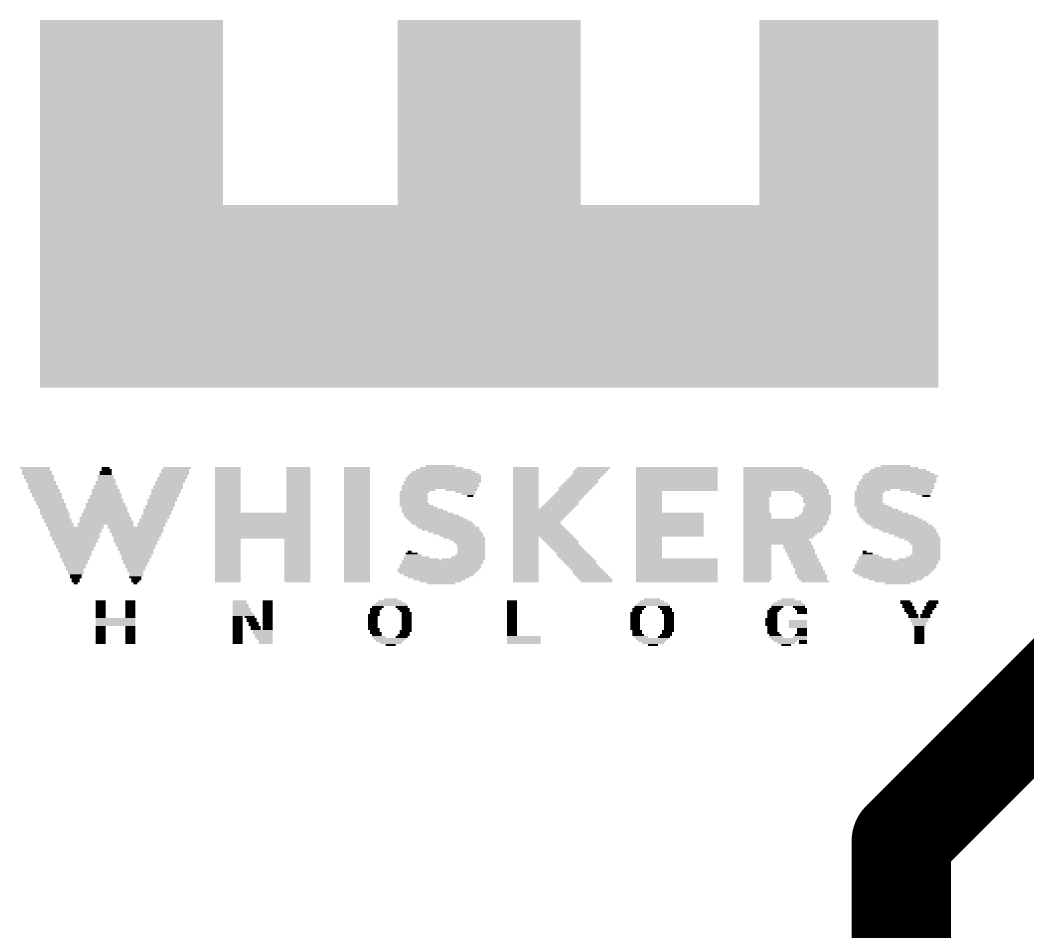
# Model space of a CAD drawing. Extents: x -0.1 to 50.1, y -0.1 to 50.1.
# Drawn here: x 3.15 to 9.59, y 5.92 to 11.75 of the extents above; entities that cross this region are included whole.
import ezdxf

# ---------------------------------------------------------------- set-up
doc = ezdxf.new("R2010")
doc.units = 0
doc.layers.add('1', color=22, linetype='CONTINUOUS')
doc.layers.add('21', color=253, linetype='CONTINUOUS')

# ---------------------------------------------------------------- blocks, each defined once
blk = doc.blocks.new('RECT')
blk.add_solid([(-0.5, -0.5), (0.5, -0.5), (-0.5, 0.5), (0.5, 0.5)])

msp = doc.modelspace()

# ---------------------------------------------------------------- linework, layer by layer
at = {"layer": '1', "const_width": 0.635}
for points in [[(10.2376, 7.958), (8.7796, 6.5)], [(8.7796, 6.5), (8.7796, 4.6)]]:
    msp.add_lwpolyline(points, dxfattribs=at)
at = {"layer": '1', "const_width": 0.3175}
for points in [[(8.6673, 6.6123, 1), (8.8919, 6.3877)], [(8.9383, 6.5, 1), (8.6209, 6.5)]]:
    msp.add_lwpolyline(points, format="xyb", dxfattribs=at)

# ---------------------------------------------------------------- block references
at = {"layer": '21', "yscale": 0.0127}
for p, xscale in [((3.8592, 11.7418), 1.1684), ((3.8592, 11.7291), 1.1684), ((3.8592, 11.7164), 1.1684), ((6.1452, 11.7418), 1.1684), ((6.1452, 11.7291), 1.1684), ((6.1452, 11.7164), 1.1684), ((8.4439, 11.7418), 1.143), ((8.4439, 11.7291), 1.143), ((8.4439, 11.7164), 1.143), ((3.8592, 11.7037), 1.1684), ((3.8592, 11.691), 1.1684), ((3.8592, 11.6783), 1.1684), ((3.8592, 11.6656), 1.1684), ((3.8592, 11.6529), 1.1684), ((6.1452, 11.7037), 1.1684), ((6.1452, 11.691), 1.1684), ((6.1452, 11.6783), 1.1684), ((6.1452, 11.6656), 1.1684), ((6.1452, 11.6529), 1.1684), ((8.4439, 11.7037), 1.143), ((8.4439, 11.691), 1.143), ((8.4439, 11.6783), 1.143), ((8.4439, 11.6656), 1.143), ((8.4439, 11.6529), 1.143), ((3.8592, 11.6402), 1.1684), ((3.8592, 11.6275), 1.1684), ((3.8592, 11.6148), 1.1684), ((3.8592, 11.6021), 1.1684), ((3.8592, 11.5894), 1.1684), ((6.1452, 11.6402), 1.1684), ((6.1452, 11.6275), 1.1684), ((6.1452, 11.6148), 1.1684), ((6.1452, 11.6021), 1.1684), ((6.1452, 11.5894), 1.1684), ((8.4439, 11.6402), 1.143), ((8.4439, 11.6275), 1.143), ((8.4439, 11.6148), 1.143), ((8.4439, 11.6021), 1.143), ((8.4439, 11.5894), 1.143), ((3.8592, 11.5767), 1.1684), ((3.8592, 11.564), 1.1684), ((3.8592, 11.5513), 1.1684), ((3.8592, 11.5386), 1.1684), ((3.8592, 11.5259), 1.1684), ((6.1452, 11.5767), 1.1684), ((6.1452, 11.564), 1.1684), ((6.1452, 11.5513), 1.1684), ((6.1452, 11.5386), 1.1684), ((6.1452, 11.5259), 1.1684), ((8.4439, 11.5767), 1.143), ((8.4439, 11.564), 1.143), ((8.4439, 11.5513), 1.143), ((8.4439, 11.5386), 1.143), ((8.4439, 11.5259), 1.143), ((3.8592, 11.5132), 1.1684), ((3.8592, 11.5005), 1.1684), ((3.8592, 11.4878), 1.1684), ((3.8592, 11.4751), 1.1684), ((3.8592, 11.4624), 1.1684), ((6.1452, 11.5132), 1.1684), ((6.1452, 11.5005), 1.1684), ((6.1452, 11.4878), 1.1684), ((6.1452, 11.4751), 1.1684), ((6.1452, 11.4624), 1.1684), ((8.4439, 11.5132), 1.143), ((8.4439, 11.5005), 1.143), ((8.4439, 11.4878), 1.143), ((8.4439, 11.4751), 1.143), ((8.4439, 11.4624), 1.143), ((3.8592, 11.4497), 1.1684), ((3.8592, 11.437), 1.1684), ((3.8592, 11.4243), 1.1684), ((3.8592, 11.4116), 1.1684), ((3.8592, 11.3989), 1.1684), ((6.1452, 11.4497), 1.1684), ((6.1452, 11.437), 1.1684), ((6.1452, 11.4243), 1.1684), ((6.1452, 11.4116), 1.1684), ((6.1452, 11.3989), 1.1684), ((8.4439, 11.4497), 1.143), ((8.4439, 11.437), 1.143), ((8.4439, 11.4243), 1.143), ((8.4439, 11.4116), 1.143), ((8.4439, 11.3989), 1.143), ((3.8592, 11.3862), 1.1684), ((3.8592, 11.3735), 1.1684), ((3.8592, 11.3608), 1.1684), ((3.8592, 11.3481), 1.1684), ((3.8592, 11.3354), 1.1684), ((6.1452, 11.3862), 1.1684), ((6.1452, 11.3735), 1.1684), ((6.1452, 11.3608), 1.1684), ((6.1452, 11.3481), 1.1684), ((6.1452, 11.3354), 1.1684), ((8.4439, 11.3862), 1.143), ((8.4439, 11.3735), 1.143), ((8.4439, 11.3608), 1.143), ((8.4439, 11.3481), 1.143), ((8.4439, 11.3354), 1.143), ((3.8592, 11.3227), 1.1684), ((3.8592, 11.31), 1.1684), ((3.8592, 11.2973), 1.1684), ((3.8592, 11.2846), 1.1684), ((3.8592, 11.2719), 1.1684), ((6.1452, 11.3227), 1.1684), ((6.1452, 11.31), 1.1684), ((6.1452, 11.2973), 1.1684), ((6.1452, 11.2846), 1.1684), ((6.1452, 11.2719), 1.1684), ((8.4439, 11.3227), 1.143), ((8.4439, 11.31), 1.143), ((8.4439, 11.2973), 1.143), ((8.4439, 11.2846), 1.143), ((8.4439, 11.2719), 1.143), ((3.8592, 11.2592), 1.1684), ((3.8592, 11.2465), 1.1684), ((3.8592, 11.2338), 1.1684), ((3.8592, 11.2211), 1.1684), ((3.8592, 11.2084), 1.1684), ((6.1452, 11.2592), 1.1684), ((6.1452, 11.2465), 1.1684), ((6.1452, 11.2338), 1.1684), ((6.1452, 11.2211), 1.1684), ((6.1452, 11.2084), 1.1684), ((8.4439, 11.2592), 1.143), ((8.4439, 11.2465), 1.143), ((8.4439, 11.2338), 1.143), ((8.4439, 11.2211), 1.143), ((8.4439, 11.2084), 1.143), ((3.8592, 11.1957), 1.1684), ((3.8592, 11.183), 1.1684), ((3.8592, 11.1703), 1.1684), ((3.8592, 11.1576), 1.1684), ((3.8592, 11.1449), 1.1684), ((6.1452, 11.1957), 1.1684), ((6.1452, 11.183), 1.1684), ((6.1452, 11.1703), 1.1684), ((6.1452, 11.1576), 1.1684), ((6.1452, 11.1449), 1.1684), ((8.4439, 11.1957), 1.143), ((8.4439, 11.183), 1.143), ((8.4439, 11.1703), 1.143), ((8.4439, 11.1576), 1.143), ((8.4439, 11.1449), 1.143), ((3.8592, 11.1322), 1.1684), ((3.8592, 11.1195), 1.1684), ((3.8592, 11.1068), 1.1684), ((3.8592, 11.0941), 1.1684), ((3.8592, 11.0814), 1.1684), ((6.1452, 11.1322), 1.1684), ((6.1452, 11.1195), 1.1684), ((6.1452, 11.1068), 1.1684), ((6.1452, 11.0941), 1.1684), ((6.1452, 11.0814), 1.1684), ((8.4439, 11.1322), 1.143), ((8.4439, 11.1195), 1.143), ((8.4439, 11.1068), 1.143), ((8.4439, 11.0941), 1.143), ((8.4439, 11.0814), 1.143), ((3.8592, 11.0687), 1.1684), ((3.8592, 11.056), 1.1684), ((3.8592, 11.0433), 1.1684), ((3.8592, 11.0306), 1.1684), ((3.8592, 11.0179), 1.1684), ((6.1452, 11.0687), 1.1684), ((6.1452, 11.056), 1.1684), ((6.1452, 11.0433), 1.1684), ((6.1452, 11.0306), 1.1684), ((6.1452, 11.0179), 1.1684), ((8.4439, 11.0687), 1.143), ((8.4439, 11.056), 1.143), ((8.4439, 11.0433), 1.143), ((8.4439, 11.0306), 1.143), ((8.4439, 11.0179), 1.143), ((3.8592, 11.0052), 1.1684), ((3.8592, 10.9925), 1.1684), ((3.8592, 10.9798), 1.1684), ((3.8592, 10.9671), 1.1684), ((3.8592, 10.9544), 1.1684), ((6.1452, 11.0052), 1.1684), ((6.1452, 10.9925), 1.1684), ((6.1452, 10.9798), 1.1684), ((6.1452, 10.9671), 1.1684), ((6.1452, 10.9544), 1.1684), ((8.4439, 11.0052), 1.143), ((8.4439, 10.9925), 1.143), ((8.4439, 10.9798), 1.143), ((8.4439, 10.9671), 1.143), ((8.4439, 10.9544), 1.143), ((3.8592, 10.9417), 1.1684), ((3.8592, 10.929), 1.1684), ((3.8592, 10.9163), 1.1684), ((3.8592, 10.9036), 1.1684), ((3.8592, 10.8909), 1.1684), ((3.8592, 10.8782), 1.1684), ((6.1452, 10.9417), 1.1684), ((6.1452, 10.929), 1.1684), ((6.1452, 10.9163), 1.1684), ((6.1452, 10.9036), 1.1684), ((6.1452, 10.8909), 1.1684), ((6.1452, 10.8782), 1.1684), ((8.4439, 10.9417), 1.143), ((8.4439, 10.929), 1.143), ((8.4439, 10.9163), 1.143), ((8.4439, 10.9036), 1.143), ((8.4439, 10.8909), 1.143), ((8.4439, 10.8782), 1.143), ((3.8592, 10.8655), 1.1684), ((3.8592, 10.8528), 1.1684), ((3.8592, 10.8401), 1.1684), ((3.8592, 10.8274), 1.1684), ((3.8592, 10.8147), 1.1684), ((6.1452, 10.8655), 1.1684), ((6.1452, 10.8528), 1.1684), ((6.1452, 10.8401), 1.1684), ((6.1452, 10.8274), 1.1684), ((6.1452, 10.8147), 1.1684), ((8.4439, 10.8655), 1.143), ((8.4439, 10.8528), 1.143), ((8.4439, 10.8401), 1.143), ((8.4439, 10.8274), 1.143), ((8.4439, 10.8147), 1.143), ((3.8592, 10.802), 1.1684), ((3.8592, 10.7893), 1.1684), ((3.8592, 10.7766), 1.1684), ((3.8592, 10.7639), 1.1684), ((3.8592, 10.7512), 1.1684), ((6.1452, 10.802), 1.1684), ((6.1452, 10.7893), 1.1684), ((6.1452, 10.7766), 1.1684), ((6.1452, 10.7639), 1.1684), ((6.1452, 10.7512), 1.1684), ((8.4439, 10.802), 1.143), ((8.4439, 10.7893), 1.143), ((8.4439, 10.7766), 1.143), ((8.4439, 10.7639), 1.143), ((8.4439, 10.7512), 1.143), ((3.8592, 10.7385), 1.1684), ((3.8592, 10.7258), 1.1684), ((3.8592, 10.7131), 1.1684), ((3.8592, 10.7004), 1.1684), ((3.8592, 10.6877), 1.1684), ((6.1452, 10.7385), 1.1684), ((6.1452, 10.7258), 1.1684), ((6.1452, 10.7131), 1.1684), ((6.1452, 10.7004), 1.1684), ((6.1452, 10.6877), 1.1684), ((8.4439, 10.7385), 1.143), ((8.4439, 10.7258), 1.143), ((8.4439, 10.7131), 1.143), ((8.4439, 10.7004), 1.143), ((8.4439, 10.6877), 1.143), ((3.8592, 10.675), 1.1684), ((3.8592, 10.6623), 1.1684), ((3.8592, 10.6496), 1.1684), ((3.8592, 10.6369), 1.1684), ((3.8592, 10.6242), 1.1684), ((6.1452, 10.675), 1.1684), ((6.1452, 10.6623), 1.1684), ((6.1452, 10.6496), 1.1684), ((6.1452, 10.6369), 1.1684), ((6.1452, 10.6242), 1.1684), ((8.4439, 10.675), 1.143), ((8.4439, 10.6623), 1.143), ((8.4439, 10.6496), 1.143), ((8.4439, 10.6369), 1.143), ((8.4439, 10.6242), 1.143), ((3.8592, 10.6115), 1.1684), ((3.8592, 10.5988), 1.1684), ((3.8592, 10.5861), 1.1684), ((3.8592, 10.5734), 1.1684), ((6.1452, 10.5607), 5.7404), ((6.1452, 10.6115), 1.1684), ((6.1452, 10.5988), 1.1684), ((6.1452, 10.5861), 1.1684), ((6.1452, 10.5734), 1.1684), ((8.4439, 10.6115), 1.143), ((8.4439, 10.5988), 1.143), ((8.4439, 10.5861), 1.143), ((8.4439, 10.5734), 1.143), ((6.1452, 10.548), 5.7404), ((6.1452, 10.5353), 5.7404), ((6.1452, 10.5226), 5.7404), ((6.1452, 10.5099), 5.7404), ((6.1452, 10.4972), 5.7404), ((6.1452, 10.4845), 5.7404), ((6.1452, 10.4718), 5.7404), ((6.1452, 10.4591), 5.7404), ((6.1452, 10.4464), 5.7404), ((6.1452, 10.4337), 5.7404), ((6.1452, 10.421), 5.7404), ((6.1452, 10.4083), 5.7404), ((6.1452, 10.3956), 5.7404), ((6.1452, 10.3829), 5.7404), ((6.1452, 10.3702), 5.7404), ((6.1452, 10.3575), 5.7404), ((6.1452, 10.3448), 5.7404), ((6.1452, 10.3321), 5.7404), ((6.1452, 10.3194), 5.7404), ((6.1452, 10.3067), 5.7404), ((6.1452, 10.294), 5.7404), ((6.1452, 10.2813), 5.7404), ((6.1452, 10.2686), 5.7404), ((6.1452, 10.2559), 5.7404), ((6.1452, 10.2432), 5.7404), ((6.1452, 10.2305), 5.7404), ((6.1452, 10.2178), 5.7404), ((6.1452, 10.2051), 5.7404), ((6.1452, 10.1924), 5.7404), ((6.1452, 10.1797), 5.7404), ((6.1452, 10.167), 5.7404), ((6.1452, 10.1543), 5.7404), ((6.1452, 10.1416), 5.7404), ((6.1452, 10.1289), 5.7404), ((6.1452, 10.1162), 5.7404), ((6.1452, 10.1035), 5.7404), ((6.1452, 10.0908), 5.7404), ((6.1452, 10.0781), 5.7404), ((6.1452, 10.0654), 5.7404), ((6.1452, 10.0527), 5.7404), ((6.1452, 10.04), 5.7404), ((6.1452, 10.0273), 5.7404), ((6.1452, 10.0146), 5.7404), ((6.1452, 10.0019), 5.7404), ((6.1452, 9.9892), 5.7404), ((6.1452, 9.9765), 5.7404), ((6.1452, 9.9638), 5.7404), ((6.1452, 9.9511), 5.7404), ((6.1452, 9.9384), 5.7404), ((6.1452, 9.9257), 5.7404), ((6.1452, 9.913), 5.7404), ((6.1452, 9.9003), 5.7404), ((6.1452, 9.8876), 5.7404), ((6.1452, 9.8749), 5.7404), ((6.1452, 9.8622), 5.7404), ((6.1452, 9.8495), 5.7404), ((6.1452, 9.8368), 5.7404), ((6.1452, 9.8241), 5.7404), ((6.1452, 9.8114), 5.7404), ((6.1452, 9.7987), 5.7404), ((6.1452, 9.786), 5.7404), ((6.1452, 9.7733), 5.7404), ((6.1452, 9.7606), 5.7404), ((6.1452, 9.7479), 5.7404), ((6.1452, 9.7352), 5.7404), ((6.1452, 9.7225), 5.7404), ((6.1452, 9.7098), 5.7404), ((6.1452, 9.6971), 5.7404), ((6.1452, 9.6844), 5.7404), ((6.1452, 9.6717), 5.7404), ((6.1452, 9.659), 5.7404), ((6.1452, 9.6463), 5.7404), ((6.1452, 9.6336), 5.7404), ((6.1452, 9.6209), 5.7404), ((6.1452, 9.6082), 5.7404), ((6.1452, 9.5955), 5.7404), ((6.1452, 9.5828), 5.7404), ((6.1452, 9.5701), 5.7404), ((6.1452, 9.5574), 5.7404), ((6.1452, 9.5447), 5.7404), ((6.1452, 9.532), 5.7404), ((6.1452, 9.5193), 5.7404), ((6.1452, 9.5066), 5.7404), ((6.1452, 9.4939), 5.7404), ((6.1452, 9.4812), 5.7404), ((6.1452, 9.4685), 5.7404), ((6.1452, 9.4558), 5.7404), ((6.1452, 9.4431), 5.7404), ((6.1452, 9.4304), 5.7404), ((6.1452, 9.4177), 5.7404), ((6.1452, 9.405), 5.7404), ((3.2432, 8.8843), 0.1905), ((3.6941, 8.8843), 0.0508), ((4.1513, 8.8843), 0.1778), ((4.4751, 8.8843), 0.1651), ((4.926, 8.8843), 0.1524), ((5.3006, 8.8843), 0.1651), ((5.8403, 8.8843), 0.2794), ((5.834, 8.897), 0.1905), ((6.3801, 8.8843), 0.1651), ((6.8119, 8.8843), 0.2159), ((7.3453, 8.8843), 0.5207), ((7.9613, 8.8843), 0.381), ((8.7486, 8.8843), 0.2794), ((8.7423, 8.897), 0.1905), ((3.2559, 8.8589), 0.1905), ((3.2559, 8.8462), 0.1905), ((3.2496, 8.8716), 0.1778), ((3.2686, 8.8335), 0.1905), ((3.2686, 8.8208), 0.1905), ((3.6941, 8.8335), 0.1016), ((3.6941, 8.8208), 0.1016), ((3.6941, 8.8589), 0.0762), ((3.6941, 8.8462), 0.0762), ((3.7004, 8.8716), 0.0635), ((4.1195, 8.8208), 0.1905), ((4.1258, 8.8335), 0.1778), ((4.1322, 8.8462), 0.1905), ((4.1386, 8.8716), 0.1778), ((4.1386, 8.8589), 0.1778), ((4.4751, 8.8716), 0.1651), ((4.4751, 8.8589), 0.1651), ((4.4751, 8.8462), 0.1651), ((4.4751, 8.8335), 0.1651), ((4.4751, 8.8208), 0.1651), ((4.926, 8.8716), 0.1524), ((4.926, 8.8589), 0.1524), ((4.926, 8.8462), 0.1524), ((4.926, 8.8335), 0.1524), ((4.926, 8.8208), 0.1524), ((5.3006, 8.8716), 0.1651), ((5.3006, 8.8589), 0.1651), ((5.3006, 8.8462), 0.1651), ((5.3006, 8.8335), 0.1651), ((5.3006, 8.8208), 0.1651), ((5.8531, 8.8208), 0.4826), ((5.8594, 8.8335), 0.4699), ((5.8594, 8.8462), 0.4445), ((5.8531, 8.8589), 0.4064), ((5.8531, 8.8716), 0.3556), ((6.3801, 8.8716), 0.1651), ((6.3801, 8.8589), 0.1651), ((6.3801, 8.8462), 0.1651), ((6.3801, 8.8335), 0.1651), ((6.3801, 8.8208), 0.1651), ((6.7548, 8.8208), 0.2032), ((6.7675, 8.8335), 0.2032), ((6.7801, 8.8462), 0.2032), ((6.7865, 8.8589), 0.2159), ((6.7992, 8.8716), 0.2159), ((7.3453, 8.8716), 0.5207), ((7.3453, 8.8589), 0.5207), ((7.3453, 8.8462), 0.5207), ((7.3453, 8.8335), 0.5207), ((7.3453, 8.8208), 0.5207), ((7.9803, 8.8716), 0.4191), ((8.0184, 8.8208), 0.4953), ((7.993, 8.8589), 0.4445), ((7.9994, 8.8462), 0.4572), ((8.0121, 8.8335), 0.4826), ((8.7741, 8.8335), 0.4826), ((8.7677, 8.8208), 0.4699), ((8.7677, 8.8462), 0.4445), ((8.7677, 8.8589), 0.3937), ((8.7614, 8.8716), 0.3556), ((3.2813, 8.7954), 0.1905), ((3.275, 8.8081), 0.1778), ((3.294, 8.77), 0.1905), ((3.294, 8.7573), 0.1905), ((3.2877, 8.7827), 0.1778), ((3.6941, 8.77), 0.1524), ((3.6941, 8.7573), 0.1524), ((3.6941, 8.7954), 0.127), ((3.6941, 8.7827), 0.127), ((3.7004, 8.8081), 0.1143), ((4.0941, 8.77), 0.1905), ((4.0941, 8.7573), 0.1905), ((4.1068, 8.7954), 0.1905), ((4.1005, 8.7827), 0.1778), ((4.1132, 8.8081), 0.1778), ((4.4751, 8.8081), 0.1651), ((4.4751, 8.7954), 0.1651), ((4.4751, 8.7827), 0.1651), ((4.4751, 8.77), 0.1651), ((4.4751, 8.7573), 0.1651), ((4.926, 8.8081), 0.1524), ((4.926, 8.7954), 0.1524), ((4.926, 8.7827), 0.1524), ((4.926, 8.77), 0.1524), ((4.926, 8.7573), 0.1524), ((5.3006, 8.8081), 0.1651), ((5.3006, 8.7954), 0.1651), ((5.3006, 8.7827), 0.1651), ((5.3006, 8.77), 0.1651), ((5.3006, 8.7573), 0.1651), ((5.834, 8.77), 0.4953), ((5.8277, 8.7573), 0.4826), ((5.8403, 8.7827), 0.4826), ((5.8467, 8.7954), 0.4953), ((5.8531, 8.8081), 0.4826), ((6.3801, 8.8081), 0.1651), ((6.3801, 8.7954), 0.1651), ((6.3801, 8.7827), 0.1651), ((6.3801, 8.77), 0.1651), ((6.3801, 8.7573), 0.1651), ((6.6976, 8.7573), 0.2159), ((6.7103, 8.77), 0.2159), ((6.723, 8.7827), 0.2159), ((6.7357, 8.7954), 0.2159), ((6.7421, 8.8081), 0.2032), ((7.3453, 8.8081), 0.5207), ((7.3453, 8.7954), 0.5207), ((7.3453, 8.7827), 0.5207), ((7.3453, 8.77), 0.5207), ((7.3453, 8.7573), 0.5207), ((8.0374, 8.77), 0.5334), ((8.0374, 8.7573), 0.5334), ((8.0248, 8.8081), 0.508), ((8.0248, 8.7954), 0.508), ((8.0311, 8.7827), 0.5207), ((8.7423, 8.77), 0.4953), ((8.7423, 8.7573), 0.4953), ((8.7486, 8.7827), 0.4826), ((8.755, 8.7954), 0.4953), ((8.7614, 8.8081), 0.4826), ((3.3067, 8.7446), 0.1905), ((3.3067, 8.7319), 0.1905), ((3.3194, 8.7192), 0.1905), ((3.3194, 8.7065), 0.1905), ((3.3258, 8.6938), 0.1778), ((3.6941, 8.7065), 0.2032), ((3.6941, 8.6938), 0.2032), ((3.6941, 8.7446), 0.1778), ((3.6941, 8.7319), 0.1778), ((3.7004, 8.7192), 0.1905), ((4.0687, 8.7065), 0.1905), ((4.0624, 8.6938), 0.1778), ((4.0814, 8.7446), 0.1905), ((4.0814, 8.7319), 0.1905), ((4.0751, 8.7192), 0.1778), ((4.4751, 8.7446), 0.1651), ((4.4751, 8.7319), 0.1651), ((4.4751, 8.7192), 0.1651), ((4.4751, 8.7065), 0.1651), ((4.4751, 8.6938), 0.1651), ((4.926, 8.7446), 0.1524), ((4.926, 8.7319), 0.1524), ((4.926, 8.7192), 0.1524), ((4.926, 8.7065), 0.1524), ((4.926, 8.6938), 0.1524), ((5.3006, 8.7446), 0.1651), ((5.3006, 8.7319), 0.1651), ((5.3006, 8.7192), 0.1651), ((5.3006, 8.7065), 0.1651), ((5.3006, 8.6938), 0.1651), ((5.6689, 8.7319), 0.1905), ((5.6626, 8.7192), 0.1778), ((5.6626, 8.7065), 0.1778), ((5.6626, 8.6938), 0.1778), ((5.6943, 8.7446), 0.2159), ((5.9674, 8.7446), 0.2032), ((5.9928, 8.7319), 0.127), ((6.0118, 8.7192), 0.0889), ((6.0245, 8.7065), 0.0381), ((6.3801, 8.7446), 0.1651), ((6.3801, 8.7319), 0.1651), ((6.3801, 8.7192), 0.1651), ((6.3801, 8.7065), 0.1651), ((6.3801, 8.6938), 0.1651), ((6.6405, 8.6938), 0.2032), ((6.6532, 8.7065), 0.2032), ((6.6659, 8.7192), 0.2032), ((6.6786, 8.7319), 0.2032), ((6.6913, 8.7446), 0.2032), ((7.3453, 8.7446), 0.5207), ((7.1675, 8.7319), 0.1651), ((7.1675, 8.7192), 0.1651), ((7.1675, 8.7065), 0.1651), ((7.1675, 8.6938), 0.1651), ((8.0438, 8.7446), 0.5461), ((7.8533, 8.6938), 0.1651), ((7.8597, 8.7319), 0.1778), ((7.8597, 8.7192), 0.1778), ((7.8597, 8.7065), 0.1778), ((8.2089, 8.7319), 0.2159), ((8.2216, 8.7192), 0.1905), ((8.2343, 8.7065), 0.1905), ((8.2407, 8.6938), 0.1778), ((8.5772, 8.7319), 0.1905), ((8.5709, 8.7192), 0.1778), ((8.5709, 8.7065), 0.1778), ((8.5709, 8.6938), 0.1778), ((8.6026, 8.7446), 0.2159), ((8.8757, 8.7446), 0.2032), ((8.9074, 8.7319), 0.1397), ((8.9201, 8.7192), 0.0889), ((8.9391, 8.7065), 0.0508), ((3.3321, 8.6811), 0.1905), ((3.3385, 8.6684), 0.1778), ((3.3448, 8.6557), 0.1905), ((3.3512, 8.643), 0.1778), ((3.3512, 8.6303), 0.1778), ((3.6941, 8.6557), 0.254), ((3.6941, 8.643), 0.254), ((3.7004, 8.6303), 0.2667), ((3.6941, 8.6811), 0.2286), ((3.6941, 8.6684), 0.2286), ((4.0433, 8.643), 0.1905), ((4.037, 8.6303), 0.1778), ((4.056, 8.6811), 0.1905), ((4.0497, 8.6684), 0.1778), ((4.0497, 8.6557), 0.1778), ((4.4751, 8.6811), 0.1651), ((4.4751, 8.6684), 0.1651), ((4.4751, 8.6557), 0.1651), ((4.4751, 8.643), 0.1651), ((4.4751, 8.6303), 0.1651), ((4.926, 8.6811), 0.1524), ((4.926, 8.6684), 0.1524), ((4.926, 8.6557), 0.1524), ((4.926, 8.643), 0.1524), ((4.926, 8.6303), 0.1524), ((5.3006, 8.6811), 0.1651), ((5.3006, 8.6684), 0.1651), ((5.3006, 8.6557), 0.1651), ((5.3006, 8.643), 0.1651), ((5.3006, 8.6303), 0.1651), ((5.6689, 8.6557), 0.1905), ((5.6626, 8.6811), 0.1778), ((5.6626, 8.6684), 0.1778), ((5.6816, 8.643), 0.2159), ((5.7007, 8.6303), 0.2286), ((6.3801, 8.6811), 0.1651), ((6.3801, 8.6684), 0.1651), ((6.3801, 8.6557), 0.1651), ((6.3801, 8.643), 0.1651), ((6.3801, 8.6303), 0.1651), ((6.5833, 8.6303), 0.2159), ((6.596, 8.643), 0.2159), ((6.6087, 8.6557), 0.2159), ((6.6151, 8.6684), 0.2032), ((6.6278, 8.6811), 0.2032), ((7.1675, 8.6811), 0.1651), ((7.1675, 8.6684), 0.1651), ((7.1675, 8.6557), 0.1651), ((7.1675, 8.643), 0.1651), ((7.1675, 8.6303), 0.1651), ((7.8533, 8.6811), 0.1651), ((7.8533, 8.6684), 0.1651), ((7.8533, 8.6557), 0.1651), ((7.8533, 8.643), 0.1651), ((7.8533, 8.6303), 0.1651), ((8.2407, 8.6811), 0.1778), ((8.2407, 8.6684), 0.1778), ((8.2407, 8.6303), 0.1778), ((8.247, 8.6557), 0.1651), ((8.247, 8.643), 0.1651), ((8.5772, 8.6557), 0.1905), ((8.5899, 8.643), 0.2159), ((8.5709, 8.6811), 0.1778), ((8.5709, 8.6684), 0.1778), ((8.609, 8.6303), 0.2286), ((3.3639, 8.6176), 0.1778), ((3.3639, 8.6049), 0.1778), ((3.3702, 8.5922), 0.1905), ((3.3765, 8.5795), 0.1778), ((3.3765, 8.5668), 0.1778), ((3.6941, 8.5668), 0.3302), ((3.6941, 8.5922), 0.3048), ((3.6941, 8.5795), 0.3048), ((3.6941, 8.6176), 0.2794), ((3.6941, 8.6049), 0.2794), ((4.0116, 8.5795), 0.1778), ((4.0116, 8.5668), 0.1778), ((4.0306, 8.6176), 0.1905), ((4.0243, 8.6049), 0.1778), ((4.0243, 8.5922), 0.1778), ((4.4751, 8.6176), 0.1651), ((4.4751, 8.6049), 0.1651), ((4.6974, 8.5922), 0.6096), ((4.6974, 8.5795), 0.6096), ((4.6974, 8.5668), 0.6096), ((4.926, 8.6176), 0.1524), ((4.926, 8.6049), 0.1524), ((5.3006, 8.6176), 0.1651), ((5.3006, 8.6049), 0.1651), ((5.3006, 8.5922), 0.1651), ((5.3006, 8.5795), 0.1651), ((5.3006, 8.5668), 0.1651), ((5.7197, 8.6176), 0.2667), ((5.7324, 8.6049), 0.2921), ((5.7578, 8.5922), 0.3175), ((5.7769, 8.5795), 0.3556), ((5.7959, 8.5668), 0.3683), ((6.4881, 8.6176), 0.381), ((6.4817, 8.6049), 0.3683), ((6.4754, 8.5922), 0.3556), ((6.469, 8.5795), 0.3429), ((6.4627, 8.5668), 0.3302), ((7.1675, 8.6176), 0.1651), ((7.1675, 8.6049), 0.1651), ((7.3009, 8.5922), 0.4318), ((7.3009, 8.5795), 0.4318), ((7.3009, 8.5668), 0.4318), ((7.8533, 8.6176), 0.1651), ((7.8533, 8.6049), 0.1651), ((7.8597, 8.5922), 0.1778), ((7.8597, 8.5795), 0.1778), ((7.8597, 8.5668), 0.1778), ((8.2089, 8.5668), 0.2159), ((8.2216, 8.5795), 0.1905), ((8.2343, 8.5922), 0.1905), ((8.2407, 8.6176), 0.1778), ((8.2407, 8.6049), 0.1778), ((8.628, 8.6176), 0.2667), ((8.6407, 8.6049), 0.2921), ((8.6661, 8.5922), 0.3175), ((8.6852, 8.5795), 0.3556), ((8.7042, 8.5668), 0.3683), ((3.3893, 8.5541), 0.1778), ((3.3893, 8.5414), 0.1778), ((3.402, 8.5287), 0.1778), ((3.402, 8.516), 0.1778), ((3.5036, 8.5033), 0.3556), ((3.6941, 8.5287), 0.3556), ((3.5988, 8.516), 0.1651), ((3.6941, 8.5541), 0.3302), ((3.7004, 8.5414), 0.3429), ((3.7893, 8.516), 0.1651), ((3.8846, 8.5033), 0.3556), ((3.9862, 8.5287), 0.1778), ((3.9862, 8.516), 0.1778), ((3.9989, 8.5541), 0.1778), ((3.9989, 8.5414), 0.1778), ((4.6974, 8.5541), 0.6096), ((4.6974, 8.5414), 0.6096), ((4.6974, 8.5287), 0.6096), ((4.6974, 8.516), 0.6096), ((4.6974, 8.5033), 0.6096), ((5.3006, 8.5541), 0.1651), ((5.3006, 8.5414), 0.1651), ((5.3006, 8.5287), 0.1651), ((5.3006, 8.516), 0.1651), ((5.3006, 8.5033), 0.1651), ((5.815, 8.5541), 0.381), ((5.834, 8.5414), 0.3937), ((5.8467, 8.5287), 0.3937), ((5.8658, 8.516), 0.381), ((5.8848, 8.5033), 0.3937), ((6.4563, 8.5541), 0.3175), ((6.4563, 8.516), 0.3175), ((6.45, 8.5414), 0.3048), ((6.45, 8.5287), 0.3048), ((6.4627, 8.5033), 0.3302), ((7.3009, 8.5541), 0.4318), ((7.3009, 8.5414), 0.4318), ((7.3009, 8.5287), 0.4318), ((7.3009, 8.516), 0.4318), ((7.3009, 8.5033), 0.4318), ((8.0438, 8.5541), 0.5461), ((8.0374, 8.5414), 0.5334), ((8.0374, 8.5287), 0.5334), ((8.0311, 8.516), 0.5207), ((8.0248, 8.5033), 0.508), ((8.7233, 8.5541), 0.381), ((8.7423, 8.5414), 0.3937), ((8.755, 8.5287), 0.3937), ((8.7804, 8.516), 0.3937), ((8.7931, 8.5033), 0.3937), ((3.4972, 8.4906), 0.3429), ((3.4972, 8.4652), 0.3175), ((3.4972, 8.4525), 0.3175), ((3.5036, 8.4779), 0.3302), ((3.5036, 8.4398), 0.3048), ((3.8909, 8.4906), 0.3429), ((3.8909, 8.4779), 0.3429), ((3.8909, 8.4652), 0.3175), ((3.8909, 8.4525), 0.3175), ((3.8909, 8.4398), 0.2921), ((4.6974, 8.4906), 0.6096), ((4.6974, 8.4779), 0.6096), ((4.6974, 8.4652), 0.6096), ((4.6974, 8.4525), 0.6096), ((4.6974, 8.4398), 0.6096), ((5.3006, 8.4906), 0.1651), ((5.3006, 8.4779), 0.1651), ((5.3006, 8.4652), 0.1651), ((5.3006, 8.4525), 0.1651), ((5.3006, 8.4398), 0.1651), ((5.8975, 8.4906), 0.3683), ((5.9229, 8.4779), 0.3429), ((5.9483, 8.4652), 0.3175), ((5.9674, 8.4525), 0.2794), ((5.9864, 8.4398), 0.2667), ((6.3801, 8.4398), 0.1651), ((6.469, 8.4906), 0.3429), ((6.4754, 8.4779), 0.3556), ((6.4817, 8.4652), 0.3683), ((6.4881, 8.4525), 0.381), ((6.5833, 8.4398), 0.2159), ((7.3009, 8.4906), 0.4318), ((7.3009, 8.4779), 0.4318), ((7.3009, 8.4652), 0.4318), ((7.3009, 8.4525), 0.4318), ((7.1675, 8.4398), 0.1651), ((8.0184, 8.4779), 0.4953), ((8.0057, 8.4652), 0.4699), ((8.0248, 8.4906), 0.508), ((7.9994, 8.4525), 0.4572), ((7.993, 8.4398), 0.4445), ((8.8185, 8.4906), 0.3683), ((8.8312, 8.4779), 0.3429), ((8.8566, 8.4652), 0.3175), ((8.8757, 8.4525), 0.2794), ((8.8947, 8.4398), 0.2667), ((3.4972, 8.4271), 0.2921), ((3.4972, 8.4017), 0.2667), ((3.5036, 8.4144), 0.2794), ((3.4972, 8.3763), 0.2413), ((3.5036, 8.389), 0.254), ((3.8909, 8.4271), 0.2921), ((3.8846, 8.4144), 0.2794), ((3.8909, 8.4017), 0.2667), ((3.8846, 8.389), 0.254), ((3.8909, 8.3763), 0.2413), ((4.4751, 8.4271), 0.1651), ((4.4751, 8.4144), 0.1651), ((4.4751, 8.4017), 0.1651), ((4.4751, 8.389), 0.1651), ((4.4751, 8.3763), 0.1651), ((4.9196, 8.4271), 0.1651), ((4.9196, 8.4144), 0.1651), ((4.9196, 8.4017), 0.1651), ((4.9196, 8.389), 0.1651), ((4.9196, 8.3763), 0.1651), ((5.3006, 8.4271), 0.1651), ((5.3006, 8.4144), 0.1651), ((5.3006, 8.4017), 0.1651), ((5.3006, 8.389), 0.1651), ((5.3006, 8.3763), 0.1651), ((6.0055, 8.4271), 0.2286), ((6.0182, 8.4144), 0.2032), ((6.0245, 8.4017), 0.1905), ((6.0309, 8.389), 0.1778), ((6.0309, 8.3763), 0.1778), ((6.3801, 8.4271), 0.1651), ((6.3801, 8.4144), 0.1651), ((6.3801, 8.4017), 0.1651), ((6.3801, 8.389), 0.1651), ((6.3801, 8.3763), 0.1651), ((6.596, 8.4271), 0.2159), ((6.6087, 8.4144), 0.2159), ((6.6151, 8.4017), 0.2032), ((6.6278, 8.389), 0.2032), ((6.6405, 8.3763), 0.2032), ((7.1675, 8.4271), 0.1651), ((7.1675, 8.4144), 0.1651), ((7.1675, 8.4017), 0.1651), ((7.1675, 8.389), 0.1651), ((7.1675, 8.3763), 0.1651), ((7.9803, 8.4271), 0.4191), ((7.9867, 8.4144), 0.4318), ((7.9867, 8.4017), 0.4318), ((7.8597, 8.389), 0.1778), ((7.8597, 8.3763), 0.1778), ((8.12, 8.389), 0.1905), ((8.12, 8.3763), 0.1905), ((8.9138, 8.4271), 0.2286), ((8.9265, 8.4144), 0.2032), ((8.9328, 8.4017), 0.1905), ((8.9391, 8.389), 0.1778), ((8.9391, 8.3763), 0.1778), ((3.4972, 8.3509), 0.2159), ((3.5036, 8.3636), 0.2286), ((3.4972, 8.3128), 0.1905), ((3.5036, 8.3382), 0.2032), ((3.5036, 8.3255), 0.2032), ((3.8846, 8.3636), 0.2286), ((3.8909, 8.3509), 0.2159), ((3.8909, 8.3382), 0.2159), ((3.8909, 8.3255), 0.1905), ((3.8909, 8.3128), 0.1905), ((4.4751, 8.3636), 0.1651), ((4.4751, 8.3509), 0.1651), ((4.4751, 8.3382), 0.1651), ((4.4751, 8.3255), 0.1651), ((4.4751, 8.3128), 0.1651), ((4.9196, 8.3636), 0.1651), ((4.9196, 8.3509), 0.1651), ((4.9196, 8.3382), 0.1651), ((4.9196, 8.3255), 0.1651), ((4.9196, 8.3128), 0.1651), ((5.3006, 8.3636), 0.1651), ((5.3006, 8.3509), 0.1651), ((5.3006, 8.3382), 0.1651), ((5.3006, 8.3255), 0.1651), ((5.3006, 8.3128), 0.1651), ((5.6816, 8.3128), 0.1651), ((5.6499, 8.3382), 0.0762), ((5.6626, 8.3255), 0.1016), ((5.6372, 8.3509), 0.0254), ((6.0118, 8.3128), 0.2159), ((6.0245, 8.3255), 0.1905), ((6.0309, 8.3636), 0.1778), ((6.0309, 8.3509), 0.1778), ((6.0309, 8.3382), 0.1778), ((6.3801, 8.3636), 0.1651), ((6.3801, 8.3509), 0.1651), ((6.3801, 8.3382), 0.1651), ((6.3801, 8.3255), 0.1651), ((6.3801, 8.3128), 0.1651), ((6.6532, 8.3636), 0.2032), ((6.6659, 8.3509), 0.2032), ((6.6786, 8.3382), 0.2032), ((6.6849, 8.3255), 0.2159), ((6.6976, 8.3128), 0.2159), ((7.1675, 8.3636), 0.1651), ((7.1675, 8.3509), 0.1651), ((7.1675, 8.3382), 0.1651), ((7.1675, 8.3255), 0.1651), ((7.1675, 8.3128), 0.1651), ((7.8597, 8.3636), 0.1778), ((7.8597, 8.3509), 0.1778), ((7.8597, 8.3382), 0.1778), ((7.8597, 8.3255), 0.1778), ((7.8597, 8.3128), 0.1778), ((8.1327, 8.3636), 0.1905), ((8.1327, 8.3509), 0.1905), ((8.1391, 8.3382), 0.1778), ((8.1454, 8.3255), 0.1905), ((8.1517, 8.3128), 0.1778), ((8.5836, 8.3128), 0.1524), ((8.5772, 8.3255), 0.1143), ((8.5455, 8.3509), 0.0254), ((8.5645, 8.3382), 0.0635), ((8.9201, 8.3128), 0.2159), ((8.9328, 8.3255), 0.1905), ((8.9391, 8.3636), 0.1778), ((8.9391, 8.3509), 0.1778), ((8.9391, 8.3382), 0.1778), ((3.4972, 8.2874), 0.1651), ((3.5036, 8.3001), 0.1778), ((3.4972, 8.262), 0.1397), ((3.5036, 8.2747), 0.1524), ((3.5036, 8.2493), 0.127), ((3.8846, 8.3001), 0.1778), ((3.8909, 8.2874), 0.1651), ((3.8846, 8.2747), 0.1524), ((3.8909, 8.262), 0.1397), ((3.8846, 8.2493), 0.127), ((4.4751, 8.3001), 0.1651), ((4.4751, 8.2874), 0.1651), ((4.4751, 8.2747), 0.1651), ((4.4751, 8.262), 0.1651), ((4.4751, 8.2493), 0.1651), ((4.9196, 8.3001), 0.1651), ((4.9196, 8.2874), 0.1651), ((4.9196, 8.2747), 0.1651), ((4.9196, 8.262), 0.1651), ((4.9196, 8.2493), 0.1651), ((5.3006, 8.3001), 0.1651), ((5.3006, 8.2874), 0.1651), ((5.3006, 8.2747), 0.1651), ((5.3006, 8.262), 0.1651), ((5.3006, 8.2493), 0.1651), ((5.834, 8.262), 0.5207), ((5.834, 8.2493), 0.5207), ((5.8467, 8.2874), 0.5207), ((5.8467, 8.2747), 0.5207), ((5.7134, 8.3001), 0.2286), ((5.9801, 8.3001), 0.2794), ((6.3801, 8.3001), 0.1651), ((6.3801, 8.2874), 0.1651), ((6.3801, 8.2747), 0.1651), ((6.3801, 8.262), 0.1651), ((6.3801, 8.2493), 0.1651), ((6.7103, 8.3001), 0.2159), ((6.723, 8.2874), 0.2159), ((6.7294, 8.2747), 0.2032), ((6.7421, 8.262), 0.2032), ((6.7548, 8.2493), 0.2032), ((7.3453, 8.3001), 0.5207), ((7.3453, 8.2874), 0.5207), ((7.3453, 8.2747), 0.5207), ((7.3453, 8.262), 0.5207), ((7.3453, 8.2493), 0.5207), ((7.8597, 8.3001), 0.1778), ((7.8597, 8.2874), 0.1778), ((7.8597, 8.2747), 0.1778), ((7.8597, 8.262), 0.1778), ((7.8597, 8.2493), 0.1778), ((8.1581, 8.3001), 0.1905), ((8.1708, 8.2747), 0.1905), ((8.1645, 8.2874), 0.1778), ((8.1772, 8.262), 0.1778), ((8.1835, 8.2493), 0.1905), ((8.7423, 8.262), 0.5207), ((8.7423, 8.2493), 0.5207), ((8.755, 8.2874), 0.5207), ((8.755, 8.2747), 0.5207), ((8.6153, 8.3001), 0.2159), ((8.8947, 8.3001), 0.2667), ((3.4972, 8.2366), 0.1143), ((3.5036, 8.2239), 0.1016), ((3.5036, 8.2112), 0.1016), ((3.5036, 8.1985), 0.0762), ((3.5036, 8.1858), 0.0762), ((3.5036, 8.1731), 0.0508), ((3.8909, 8.2366), 0.1143), ((3.8846, 8.2239), 0.1016), ((3.8909, 8.2112), 0.0889), ((3.8909, 8.1985), 0.0889), ((3.8846, 8.1858), 0.0762), ((3.8909, 8.1731), 0.0635), ((4.4751, 8.2366), 0.1651), ((4.4751, 8.2239), 0.1651), ((4.4751, 8.2112), 0.1651), ((4.4751, 8.1985), 0.1651), ((4.4751, 8.1858), 0.1651), ((4.4751, 8.1731), 0.1651), ((4.9196, 8.2366), 0.1651), ((4.9196, 8.2239), 0.1651), ((4.9196, 8.2112), 0.1651), ((4.9196, 8.1985), 0.1651), ((4.9196, 8.1858), 0.1651), ((4.9196, 8.1731), 0.1651), ((5.3006, 8.2366), 0.1651), ((5.3006, 8.2239), 0.1651), ((5.3006, 8.2112), 0.1651), ((5.3006, 8.1985), 0.1651), ((5.3006, 8.1858), 0.1651), ((5.3006, 8.1731), 0.1651), ((5.8213, 8.2366), 0.5207), ((5.815, 8.2239), 0.508), ((5.815, 8.2112), 0.4826), ((5.8213, 8.1985), 0.4445), ((5.8213, 8.1858), 0.3937), ((5.8277, 8.1731), 0.3302), ((6.3801, 8.2366), 0.1651), ((6.3801, 8.2239), 0.1651), ((6.3801, 8.2112), 0.1651), ((6.3801, 8.1985), 0.1651), ((6.3801, 8.1858), 0.1651), ((6.3801, 8.1731), 0.1651), ((6.7675, 8.2366), 0.2032), ((6.7801, 8.2239), 0.2032), ((6.7865, 8.2112), 0.2159), ((6.7992, 8.1985), 0.2159), ((6.8119, 8.1858), 0.2159), ((6.8246, 8.1731), 0.2159), ((7.3453, 8.2366), 0.5207), ((7.3453, 8.2239), 0.5207), ((7.3453, 8.2112), 0.5207), ((7.3453, 8.1985), 0.5207), ((7.3453, 8.1858), 0.5207), ((7.3453, 8.1731), 0.5207), ((7.8597, 8.2366), 0.1778), ((7.8597, 8.2239), 0.1778), ((7.8597, 8.2112), 0.1778), ((7.8597, 8.1985), 0.1778), ((7.8597, 8.1858), 0.1778), ((7.8597, 8.1731), 0.1778), ((8.1898, 8.2366), 0.1778), ((8.1962, 8.2239), 0.1905), ((8.1962, 8.2112), 0.1905), ((8.2089, 8.1985), 0.1905), ((8.2089, 8.1858), 0.1905), ((8.2153, 8.1731), 0.1778), ((8.7296, 8.2366), 0.5207), ((8.7233, 8.2239), 0.508), ((8.7233, 8.2112), 0.4826), ((8.7296, 8.1985), 0.4445), ((8.7296, 8.1858), 0.3937), ((8.7423, 8.1731), 0.3429), ((3.5036, 8.1604), 0.0508), ((3.5036, 8.1477), 0.0254), ((3.8846, 8.1604), 0.0508), ((3.8846, 8.1477), 0.0254), ((4.4751, 8.1604), 0.1651), ((4.9196, 8.1604), 0.1651), ((5.3006, 8.1604), 0.1651), ((5.834, 8.1604), 0.2667), ((5.8403, 8.1477), 0.1778), ((6.3801, 8.1604), 0.1651), ((6.831, 8.1604), 0.2032), ((7.3453, 8.1604), 0.5207), ((7.8533, 8.1604), 0.1651), ((8.2279, 8.1604), 0.1778), ((8.7423, 8.1604), 0.2667), ((8.755, 8.1477), 0.1651), ((5.5165, 8.0461), 0.0889), ((7.1866, 8.0461), 0.1016), ((8.0565, 8.0461), 0.0889), ((3.6623, 8.0334), 0.0635), ((3.6623, 8.0207), 0.0635), ((3.6623, 8.008), 0.0635), ((3.6623, 7.9953), 0.0635), ((3.6623, 7.9826), 0.0635), ((3.8528, 8.0334), 0.0635), ((3.8528, 8.0207), 0.0635), ((3.8528, 8.008), 0.0635), ((3.8528, 7.9953), 0.0635), ((3.8528, 7.9826), 0.0635), ((4.5513, 8.0334), 0.0889), ((4.5513, 8.0207), 0.0889), ((4.5577, 8.008), 0.1016), ((4.5577, 7.9953), 0.1016), ((4.564, 7.9826), 0.1143), ((4.7291, 8.0334), 0.0635), ((4.7291, 8.0207), 0.0635), ((4.7291, 8.008), 0.0635), ((4.7291, 7.9953), 0.0635), ((4.7291, 7.9826), 0.0635), ((5.4213, 7.9826), 0.0762), ((5.434, 7.9953), 0.0762), ((5.5165, 8.008), 0.2159), ((5.5165, 8.0207), 0.1905), ((5.5102, 8.0334), 0.1524), ((5.5864, 7.9953), 0.0762), ((5.5991, 7.9826), 0.0762), ((6.2912, 8.0334), 0.0635), ((6.2912, 8.0207), 0.0635), ((6.2912, 8.008), 0.0635), ((6.2912, 7.9953), 0.0635), ((6.2912, 7.9826), 0.0635), ((7.0977, 7.9826), 0.0762), ((7.1104, 7.9953), 0.0762), ((7.1929, 8.008), 0.2159), ((7.1929, 8.0207), 0.1905), ((7.1866, 8.0334), 0.1524), ((7.2628, 7.9953), 0.0762), ((7.2755, 7.9826), 0.0762), ((7.974, 7.9826), 0.0762), ((8.0565, 8.008), 0.2159), ((7.9867, 7.9953), 0.0762), ((8.0565, 8.0207), 0.1905), ((8.0629, 8.0334), 0.1524), ((8.1264, 7.9953), 0.0762), ((8.1391, 7.9826), 0.0762), ((8.8058, 8.0334), 0.0635), ((8.8122, 8.0207), 0.0762), ((8.8185, 8.008), 0.0635), ((8.8248, 7.9953), 0.0762), ((8.8312, 7.9826), 0.0635), ((8.9582, 7.9826), 0.0635), ((8.9646, 7.9953), 0.0762), ((8.9772, 8.0207), 0.0762), ((8.9709, 8.008), 0.0635), ((8.9836, 8.0334), 0.0635), ((3.6623, 7.9699), 0.0635), ((3.6623, 7.9572), 0.0635), ((3.6623, 7.9445), 0.0635), ((3.6623, 7.9318), 0.0635), ((3.7576, 7.9191), 0.254), ((3.8528, 7.9699), 0.0635), ((3.8528, 7.9572), 0.0635), ((3.8528, 7.9445), 0.0635), ((3.8528, 7.9318), 0.0635), ((4.564, 7.9699), 0.1143), ((4.5704, 7.9572), 0.127), ((4.5767, 7.9445), 0.1397), ((4.5386, 7.9318), 0.0635), ((4.5386, 7.9191), 0.0635), ((4.6148, 7.9318), 0.0635), ((4.6275, 7.9191), 0.0635), ((4.7291, 7.9699), 0.0635), ((4.7291, 7.9572), 0.0635), ((4.7291, 7.9445), 0.0635), ((4.7291, 7.9318), 0.0635), ((4.7291, 7.9191), 0.0635), ((5.4085, 7.9445), 0.0762), ((5.4022, 7.9318), 0.0635), ((5.4022, 7.9191), 0.0635), ((5.4149, 7.9699), 0.0635), ((5.4149, 7.9572), 0.0635), ((5.6054, 7.9699), 0.0635), ((5.6181, 7.9572), 0.0635), ((5.6181, 7.9445), 0.0635), ((5.6181, 7.9318), 0.0635), ((5.6181, 7.9191), 0.0635), ((6.2912, 7.9699), 0.0635), ((6.2912, 7.9572), 0.0635), ((6.2912, 7.9445), 0.0635), ((6.2912, 7.9318), 0.0635), ((6.2912, 7.9191), 0.0635), ((7.085, 7.9572), 0.0762), ((7.0786, 7.9445), 0.0635), ((7.0786, 7.9318), 0.0635), ((7.0786, 7.9191), 0.0635), ((7.0913, 7.9699), 0.0635), ((7.2818, 7.9699), 0.0635), ((7.2881, 7.9572), 0.0762), ((7.2945, 7.9445), 0.0635), ((7.2945, 7.9318), 0.0635), ((7.2945, 7.9191), 0.0635), ((7.9486, 7.9191), 0.0762), ((7.9613, 7.9699), 0.0762), ((7.9549, 7.9572), 0.0635), ((7.9549, 7.9445), 0.0635), ((7.9549, 7.9318), 0.0635), ((8.1454, 7.9699), 0.0635), ((8.1454, 7.9572), 0.0635), ((8.8376, 7.9699), 0.0762), ((8.8439, 7.9572), 0.0635), ((8.8566, 7.9445), 0.0635), ((8.8566, 7.9318), 0.0635), ((8.8947, 7.9191), 0.1143), ((8.9328, 7.9445), 0.0635), ((8.9328, 7.9318), 0.0635), ((8.9455, 7.9699), 0.0635), ((8.9455, 7.9572), 0.0635), ((3.6623, 7.8683), 0.0635), ((3.6623, 7.8556), 0.0635), ((3.7576, 7.9064), 0.254), ((3.7576, 7.8937), 0.254), ((3.7576, 7.881), 0.254), ((3.8528, 7.8683), 0.0635), ((3.8528, 7.8556), 0.0635), ((4.5386, 7.9064), 0.0635), ((4.5386, 7.8937), 0.0635), ((4.5386, 7.881), 0.0635), ((4.5386, 7.8683), 0.0635), ((4.5386, 7.8556), 0.0635), ((4.6275, 7.9064), 0.0635), ((4.6402, 7.8937), 0.0635), ((4.6402, 7.881), 0.0635), ((4.6529, 7.8683), 0.0635), ((4.6529, 7.8556), 0.0635), ((4.7291, 7.9064), 0.0635), ((4.7291, 7.8937), 0.0635), ((4.7291, 7.881), 0.0635), ((4.7291, 7.8683), 0.0635), ((4.7291, 7.8556), 0.0635), ((5.4022, 7.9064), 0.0635), ((5.4022, 7.8937), 0.0635), ((5.4022, 7.881), 0.0635), ((5.4022, 7.8683), 0.0635), ((5.4085, 7.8556), 0.0762), ((5.6181, 7.9064), 0.0635), ((5.6181, 7.8937), 0.0635), ((5.6181, 7.881), 0.0635), ((5.6181, 7.8683), 0.0635), ((5.6181, 7.8556), 0.0635), ((6.2912, 7.9064), 0.0635), ((6.2912, 7.8937), 0.0635), ((6.2912, 7.881), 0.0635), ((6.2912, 7.8683), 0.0635), ((6.2912, 7.8556), 0.0635), ((7.0786, 7.9064), 0.0635), ((7.0786, 7.8937), 0.0635), ((7.0786, 7.881), 0.0635), ((7.0786, 7.8683), 0.0635), ((7.0786, 7.8556), 0.0635), ((7.2945, 7.9064), 0.0635), ((7.2945, 7.8937), 0.0635), ((7.2945, 7.881), 0.0635), ((7.2945, 7.8683), 0.0635), ((7.2945, 7.8556), 0.0635), ((7.9486, 7.9064), 0.0762), ((7.9486, 7.8937), 0.0762), ((7.9486, 7.881), 0.0762), ((7.9549, 7.8683), 0.0635), ((7.9549, 7.8556), 0.0635), ((8.12, 7.9064), 0.1143), ((8.12, 7.8937), 0.1143), ((8.12, 7.881), 0.1143), ((8.12, 7.8683), 0.1143), ((8.1454, 7.8556), 0.0635), ((8.8947, 7.9064), 0.1143), ((8.8947, 7.8937), 0.0889), ((8.8947, 7.881), 0.0889), ((8.8947, 7.8683), 0.0635), ((8.8947, 7.8556), 0.0635), ((3.6623, 7.8429), 0.0635), ((3.6623, 7.8302), 0.0635), ((3.6623, 7.8175), 0.0635), ((3.6623, 7.8048), 0.0635), ((3.6623, 7.7921), 0.0635), ((3.8528, 7.8429), 0.0635), ((3.8528, 7.8302), 0.0635), ((3.8528, 7.8175), 0.0635), ((3.8528, 7.8048), 0.0635), ((3.8528, 7.7921), 0.0635), ((4.5386, 7.8429), 0.0635), ((4.5386, 7.8302), 0.0635), ((4.5386, 7.8175), 0.0635), ((4.5386, 7.8048), 0.0635), ((4.5386, 7.7921), 0.0635), ((4.6974, 7.8429), 0.127), ((4.6974, 7.8302), 0.127), ((4.7037, 7.8175), 0.1143), ((4.7037, 7.8048), 0.1143), ((4.71, 7.7921), 0.1016), ((5.4149, 7.8429), 0.0635), ((5.4213, 7.8302), 0.0762), ((5.4403, 7.8048), 0.0889), ((5.4276, 7.8175), 0.0635), ((5.5102, 7.7921), 0.2032), ((5.5864, 7.8048), 0.0762), ((5.5991, 7.8175), 0.0762), ((5.6118, 7.8429), 0.0762), ((5.6054, 7.8302), 0.0635), ((6.2912, 7.8429), 0.0635), ((6.2912, 7.8302), 0.0635), ((6.2912, 7.8175), 0.0635), ((6.3674, 7.8048), 0.2159), ((6.3674, 7.7921), 0.2159), ((7.0913, 7.8429), 0.0635), ((7.0913, 7.8302), 0.0635), ((7.0977, 7.8175), 0.0762), ((7.1167, 7.8048), 0.0889), ((7.1866, 7.7921), 0.2032), ((7.2628, 7.8048), 0.0762), ((7.2755, 7.8175), 0.0762), ((7.2881, 7.8429), 0.0762), ((7.2818, 7.8302), 0.0635), ((7.9549, 7.8429), 0.0635), ((7.9613, 7.8302), 0.0762), ((7.9803, 7.8048), 0.0889), ((7.974, 7.8175), 0.0762), ((8.0629, 7.7921), 0.2286), ((8.1327, 7.8048), 0.0889), ((8.1391, 7.8175), 0.0762), ((8.1454, 7.8429), 0.0635), ((8.1454, 7.8302), 0.0635), ((8.8947, 7.8429), 0.0635), ((8.8947, 7.8302), 0.0635), ((8.8947, 7.8175), 0.0635), ((8.8947, 7.8048), 0.0635), ((8.8947, 7.7921), 0.0635), ((3.6623, 7.7794), 0.0635), ((3.6623, 7.7667), 0.0635), ((3.8528, 7.7794), 0.0635), ((3.8528, 7.7667), 0.0635), ((4.5386, 7.7794), 0.0635), ((4.5386, 7.7667), 0.0635), ((4.7164, 7.7794), 0.0889), ((4.7164, 7.7667), 0.0889), ((5.5102, 7.7794), 0.1778), ((5.5165, 7.7667), 0.1397), ((5.5165, 7.754), 0.0635), ((6.3674, 7.7794), 0.2159), ((6.3674, 7.7667), 0.2159), ((7.1866, 7.7794), 0.1778), ((7.1929, 7.7667), 0.1397), ((7.1929, 7.754), 0.0635), ((8.0374, 7.7794), 0.1524), ((8.0438, 7.7667), 0.1143), ((8.0438, 7.754), 0.0635), ((8.1517, 7.7794), 0.0508), ((8.1517, 7.7667), 0.0508), ((8.8947, 7.7794), 0.0635), ((8.8947, 7.7667), 0.0635)]:
    msp.add_blockref('RECT', p, dxfattribs=dict(at, xscale=xscale))

doc.saveas('drawing.dxf')
